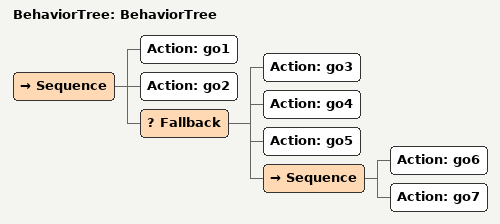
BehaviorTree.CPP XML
<?xml version="1.0"?>
<root main_tree_to_execute="BehaviorTree">
    <BehaviorTree ID="BehaviorTree">
        <Sequence>
            <Action ID="go1"/>
            <Action ID="go2"/>
            <Fallback>
                <Action ID="go3"/>
                <Action ID="go4"/>
                <Action ID="go5"/>
                <Sequence>
                    <Action ID="go6"/>
                    <Action ID="go7"/>
                </Sequence>
            </Fallback>
        </Sequence>
    </BehaviorTree>
</root>
